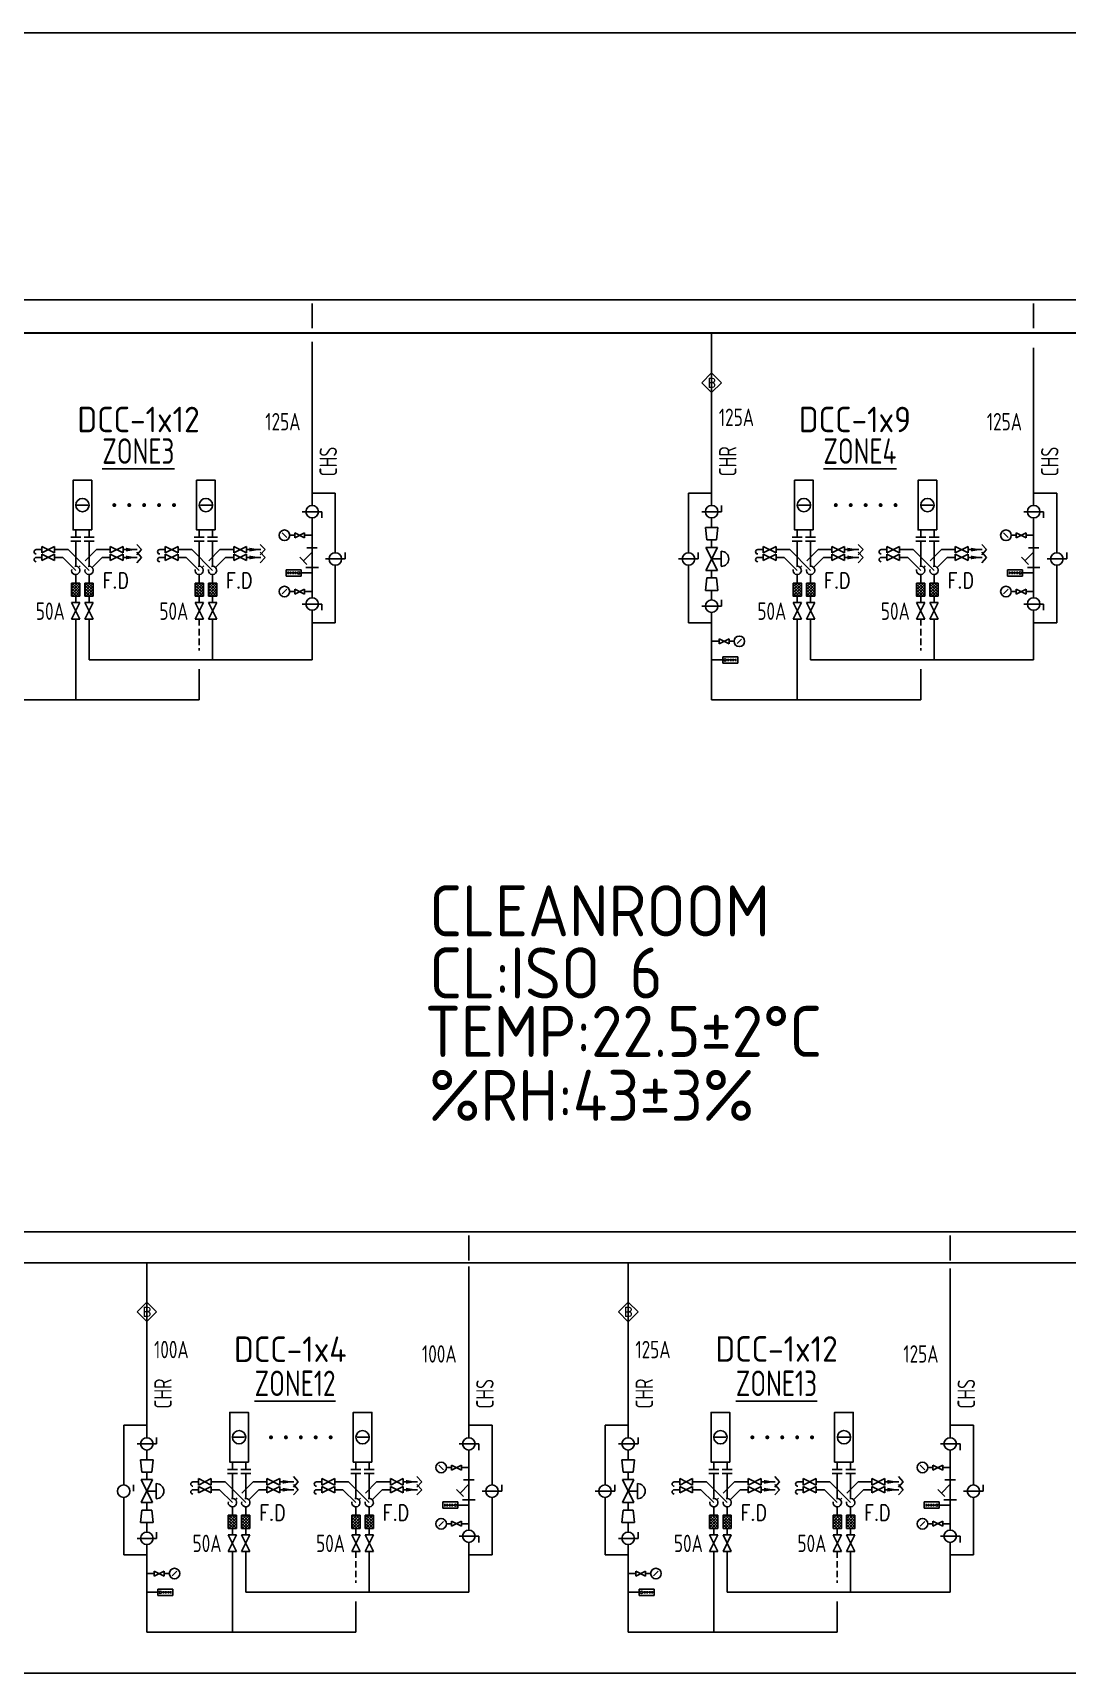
# Model space of a CAD drawing. Header units: millimetres. Extents: x 4929 to 7191, y -208 to 1486.
# Drawn here: x 5587.8 to 5790.6, y 1163.8 to 1485.6 of the extents above; entities that cross this region are included whole.
import ezdxf
from ezdxf.enums import TextEntityAlignment as Align

# ---------------------------------------------------------------- set-up
doc = ezdxf.new("R2010")
doc.units = ezdxf.units.MM
doc.linetypes.add('HIDDEN', pattern=[9.525, 6.35, -3.175])
doc.linetypes.add('HIDDEN2', pattern=[0.1875, 0.125, -0.0625])
for name, color, linetype in [('0-CHR-中溫', 30, 'Continuous'), ('0-CHS-中溫', 3, 'Continuous'), ('A-DETL-01', 1, 'Continuous'), ('M-CEQPM-TEXT', 3, 'Continuous'), ('M-CPIPE-TEXT', 3, 'Continuous'), ('M-CPIPE-VAVE', 2, 'Continuous'), ('M-CWTR-PIPE', 130, 'Continuous'), ('M-EQPM-TXT', 4, 'Continuous'), ('M-HVAC-CMAH', 3, 'Continuous'), ('M-PIPE-CHWR20', 110, 'Continuous'), ('U-PCW-VALVE', 2, 'Continuous')]:
    doc.layers.add(name, color=color, linetype=linetype)
doc.styles.add('AA-TXT', font='isocp.shx', dxfattribs={"bigfont": 'chineset.shx'})
doc.styles.add('STDTEXT', font='simplex.shx', dxfattribs={"bigfont": 'china.shx'})

# ---------------------------------------------------------------- blocks, each defined once
blk = doc.blocks.new('DIM3')
blk.add_solid([(40, -6.7), (40, 6.7), (0, 0)])
blk = doc.blocks.new('DCC PIPE')
at = {"layer": 'U-PCW-VALVE'}
h = blk.add_hatch(dxfattribs=at)
h.set_pattern_fill('ANSI37', color=256, scale=2.66144, angle=90, style=0)
h.set_pattern_definition([(135, (188.80367, -130.49455), (-0.2352403, -0.2352403), []), (225, (188.80367, -130.49455), (0.2352403, -0.2352403), [])])
h.paths.add_polyline_path([(-0.67, 3.67), (-0.67, 5.8), (0.67, 5.8), (0.67, 3.67)])
h = blk.add_hatch(dxfattribs=at)
h.set_pattern_fill('ANSI37', color=256, scale=2.66144, angle=90, style=0)
h.set_pattern_definition([(135, (190.9487, -130.49455), (-0.2352403, -0.2352403), []), (225, (190.9487, -130.49455), (0.2352403, -0.2352403), [])])
h.paths.add_polyline_path([(1.48, 3.67), (1.48, 5.8), (2.81, 5.8), (2.81, 3.67)])
h = blk.add_hatch(dxfattribs=at)
h.set_pattern_fill('ANSI37', color=256, scale=2.66144, angle=90, style=0)
h.set_pattern_definition([(135, (208.65864, -130.49455), (-0.2352403, -0.2352403), []), (225, (208.65864, -130.49455), (0.2352403, -0.2352403), [])])
h.paths.add_polyline_path([(19.19, 3.67), (19.19, 5.8), (20.52, 5.8), (20.52, 3.67)])
h = blk.add_hatch(dxfattribs=at)
h.set_pattern_fill('ANSI37', color=256, scale=2.66144, angle=90, style=0)
h.set_pattern_definition([(135, (210.80367, -130.49455), (-0.2352403, -0.2352403), []), (225, (210.80367, -130.49455), (0.2352403, -0.2352403), [])])
h.paths.add_polyline_path([(21.33, 3.67), (21.33, 5.8), (22.67, 5.8), (22.67, 3.67)])
at = {"layer": '0-CHR-中溫', "ltscale": 1000}
for p, q in [((0, 12.53), (0, 8.51)), ((19.85, 12.53), (19.85, 8.51)), ((0, 7.18), (0, 5.8)), ((19.85, 7.18), (19.85, 5.8)), ((0, 3.67), (0, 2.67)), ((19.85, 3.67), (19.85, 2.67))]:
    blk.add_line(p, q, dxfattribs=at)
for centre in [(0, 7.84), (19.85, 7.84)]:
    blk.add_arc(centre, 0.667, 167.3219, 102.6781, dxfattribs=at)
at = {"layer": '0-CHS-中溫', "ltscale": 1000}
for p, q in [((2.15, 12.53), (2.15, 8.51)), ((22, 12.53), (22, 8.51)), ((2.15, 7.18), (2.15, 5.8)), ((22, 7.18), (22, 5.8)), ((2.15, 3.67), (2.15, 2.67)), ((22, 3.67), (22, 2.67))]:
    blk.add_line(p, q, dxfattribs=at)
for centre in [(2.15, 7.84), (22, 7.84)]:
    blk.add_arc(centre, 0.667, 167.3219, 102.6781, dxfattribs=at)
at = {"layer": 'M-CPIPE-VAVE'}
for p, q in [((-5.47, 11.18), (-6.35, 11.18)), ((-3.4, 11.7), (-5.47, 10.66)), ((-5.47, 11.7), (-3.4, 10.66)), ((-5.47, 11.7), (-5.47, 10.66)), ((-3.4, 10.66), (-3.4, 11.7)), ((-1.19, 11.18), (-3.4, 11.18)), ((2.15, 7.84), (-1.19, 11.18)), ((1.53, 9.37), (3.34, 11.18)), ((3.34, 11.18), (5.55, 11.18)), ((5.55, 10.66), (5.55, 11.7)), ((7.62, 11.7), (5.55, 10.66)), ((5.55, 11.7), (7.62, 10.66)), ((7.62, 11.7), (7.62, 10.66)), ((9.89, 11.18), (7.62, 11.18)), ((9.81, 12.03), (10.58, 11.18)), ((9.81, 10.33), (10.58, 11.18)), ((9.81, 10.77), (10.58, 9.92)), ((14.38, 11.18), (13.5, 11.18)), ((16.45, 11.7), (14.38, 10.66)), ((14.38, 11.7), (16.45, 10.66)), ((14.38, 11.7), (14.38, 10.66)), ((16.45, 10.66), (16.45, 11.7)), ((18.66, 11.18), (16.45, 11.18)), ((22, 7.84), (18.66, 11.18)), ((21.38, 9.37), (23.19, 11.18)), ((23.19, 11.18), (25.4, 11.18)), ((25.4, 10.66), (25.4, 11.7)), ((27.47, 11.7), (25.4, 10.66)), ((25.4, 11.7), (27.47, 10.66)), ((27.47, 11.7), (27.47, 10.66)), ((29.74, 11.18), (27.47, 11.18)), ((29.67, 12.03), (30.44, 11.18)), ((29.67, 10.33), (30.44, 11.18)), ((29.67, 10.77), (30.44, 9.92)), ((-5.47, 9.92), (-6.35, 9.92)), ((-3.4, 10.44), (-5.47, 9.41)), ((-5.47, 10.44), (-3.4, 9.41)), ((-5.47, 10.44), (-5.47, 9.41)), ((-3.4, 9.41), (-3.4, 10.44)), ((-2.08, 9.92), (-3.4, 9.92)), ((0, 7.84), (-2.08, 9.92)), ((0.47, 8.31), (0.74, 8.58)), ((2.62, 8.31), (4.23, 9.92)), ((4.23, 9.92), (5.55, 9.92)), ((5.55, 9.41), (5.55, 10.44)), ((7.62, 10.44), (5.55, 9.41)), ((5.55, 10.44), (7.62, 9.41)), ((7.62, 10.44), (7.62, 9.41)), ((9.89, 9.92), (7.62, 9.92)), ((9.81, 9.07), (10.58, 9.92)), ((14.38, 9.92), (13.5, 9.92)), ((16.45, 10.44), (14.38, 9.41)), ((14.38, 10.44), (16.45, 9.41)), ((14.38, 10.44), (14.38, 9.41)), ((16.45, 9.41), (16.45, 10.44)), ((17.77, 9.92), (16.45, 9.92)), ((19.85, 7.84), (17.77, 9.92)), ((20.33, 8.31), (20.59, 8.58)), ((22.47, 8.31), (24.08, 9.92)), ((24.08, 9.92), (25.4, 9.92)), ((25.4, 9.41), (25.4, 10.44)), ((27.47, 10.44), (25.4, 9.41)), ((25.4, 10.44), (27.47, 9.41)), ((27.47, 10.44), (27.47, 9.41)), ((29.74, 9.92), (27.47, 9.92)), ((29.67, 9.07), (30.44, 9.92))]:
    blk.add_line(p, q, dxfattribs=at)
for centre in [(-6.35, 10.83), (13.5, 10.83), (-6.35, 9.57), (13.5, 9.57)]:
    blk.add_arc(centre, 0.35, 90, 270, dxfattribs=at)
at = {"layer": 'M-CWTR-PIPE'}
for p, q in [((0.18, 18.35), (1.96, 18.35)), ((20.04, 18.35), (21.82, 18.35)), ((0, 14.35), (0, 13.17)), ((2.15, 14.35), (2.15, 13.17)), ((19.85, 14.35), (19.85, 13.17)), ((22, 14.35), (22, 13.17)), ((-0.8, 13.17), (0.8, 13.17)), ((2.95, 13.17), (1.35, 13.17)), ((19.05, 13.17), (20.65, 13.17)), ((22.8, 13.17), (21.2, 13.17))]:
    blk.add_line(p, q, dxfattribs=at)
for points in [[(2.57, 14.35), (2.57, 22.35), (-0.43, 22.35), (-0.43, 14.35)], [(22.43, 14.35), (22.43, 22.35), (19.43, 22.35), (19.43, 14.35)]]:
    blk.add_lwpolyline(points, close=True, dxfattribs=at)
for centre in [(1.07, 18.35), (20.93, 18.35)]:
    blk.add_circle(centre, 1.07, dxfattribs=at)
at = {"layer": 'M-HVAC-CMAH', "const_width": 0.32}
for points in [[(6.36, 18.34, 1), (6.04, 18.34, 1)], [(8.76, 18.34, 1), (8.44, 18.34, 1)], [(11.16, 18.34, 1), (10.84, 18.34, 1)], [(13.56, 18.34, 1), (13.24, 18.34, 1)], [(15.96, 18.34, 1), (15.64, 18.34, 1)]]:
    blk.add_lwpolyline(points, format="xyb", close=True, dxfattribs=at)
at = {"layer": 'U-PCW-VALVE'}
for p, q in [((-0.8, 12.53), (0.8, 12.53)), ((2.95, 12.53), (1.35, 12.53)), ((19.05, 12.53), (20.65, 12.53)), ((22.8, 12.53), (21.2, 12.53)), ((-0.67, 5.8), (0.67, 5.8)), ((-0.67, 3.67), (-0.67, 5.8)), ((0.67, 5.8), (0.67, 3.67)), ((1.48, 5.8), (2.81, 5.8)), ((1.48, 3.67), (1.48, 5.8)), ((2.81, 5.8), (2.81, 3.67)), ((19.19, 5.8), (20.52, 5.8)), ((19.19, 3.67), (19.19, 5.8)), ((20.52, 5.8), (20.52, 3.67)), ((21.33, 5.8), (22.67, 5.8)), ((21.33, 3.67), (21.33, 5.8)), ((22.67, 5.8), (22.67, 3.67)), ((0.67, 3.67), (-0.67, 3.67)), ((0.67, 2.67), (-0.67, 2.67)), ((-0.67, 0), (0.67, 2.67)), ((-0.67, 2.67), (0.67, 0)), ((2.81, 3.67), (1.48, 3.67)), ((1.48, 2.67), (2.81, 2.67)), ((2.81, 2.67), (1.48, 0)), ((2.81, 0), (1.48, 2.67)), ((20.52, 3.67), (19.19, 3.67)), ((20.52, 2.67), (19.19, 2.67)), ((19.19, 2.67), (20.52, 0)), ((19.19, 0), (20.52, 2.67)), ((22.67, 3.67), (21.33, 3.67)), ((21.33, 2.67), (22.67, 2.67)), ((22.67, 0), (21.33, 2.67)), ((22.67, 2.67), (21.33, 0)), ((-0.67, 0), (0.67, 0)), ((2.81, 0), (1.48, 0)), ((19.19, 0), (20.52, 0)), ((22.67, 0), (21.33, 0))]:
    blk.add_line(p, q, dxfattribs=at)
at = {"layer": 'M-CPIPE-VAVE', "linetype": 'HIDDEN2', "xscale": -0.04545454545450411, "yscale": 0.04545454545450411, "zscale": 0.045454545454545}
for p in [(9.89, 11.18), (29.74, 11.18), (9.89, 9.92), (29.74, 9.92)]:
    blk.add_blockref('DIM3', p, dxfattribs=at)

msp = doc.modelspace()

# ---------------------------------------------------------------- linework, layer by layer
at = {"layer": '0-CHR-中溫', "ltscale": 1000}
for p, q in [((5183.71, 1426.68), (6147.72, 1426.69)), ((5254.02, 1426.68), (6147.73, 1426.68)), ((5720.91, 1392.83), (5720.91, 1426.61)), ((5716.36, 1395.3), (5716.36, 1383.59)), ((5720.91, 1395.3), (5716.36, 1395.3)), ((5720.91, 1390.42), (5720.91, 1388.54)), ((5720.91, 1386.1), (5720.91, 1384.63)), ((5716.36, 1381.15), (5716.36, 1369.87)), ((5720.91, 1378.65), (5720.91, 1380.12)), ((5720.91, 1376.21), (5720.91, 1374.33)), ((5720.91, 1371.89), (5720.91, 1354.74)), ((5596.22, 1370.56), (5596.22, 1354.74)), ((5720.91, 1369.87), (5716.36, 1369.87)), ((5737.69, 1370.56), (5737.69, 1354.74)), ((5620.43, 1360.72), (5620.43, 1354.74)), ((5761.9, 1360.72), (5761.9, 1354.74)), ((5579.44, 1354.74), (5596.22, 1354.74)), ((5620.43, 1354.74), (5596.22, 1354.74)), ((5720.91, 1354.74), (5737.69, 1354.74)), ((5761.9, 1354.74), (5737.69, 1354.74)), ((5086.07, 1244.34), (6071.34, 1244.33)), ((5610.16, 1209.99), (5610.16, 1244.4)), ((5704.54, 1209.99), (5704.54, 1244.39)), ((5605.62, 1212.46), (5605.62, 1200.75)), ((5610.16, 1212.46), (5605.62, 1212.46)), ((5700, 1212.46), (5700, 1200.75)), ((5704.54, 1212.46), (5700, 1212.46)), ((5610.16, 1207.58), (5610.16, 1205.7)), ((5704.54, 1207.58), (5704.54, 1205.7)), ((5610.16, 1203.26), (5610.16, 1201.79)), ((5704.54, 1203.26), (5704.54, 1201.79)), ((5605.62, 1198.31), (5605.62, 1187.03)), ((5610.16, 1195.81), (5610.16, 1197.28)), ((5700, 1198.31), (5700, 1187.03)), ((5704.54, 1195.81), (5704.54, 1197.28)), ((5610.16, 1193.37), (5610.16, 1191.49)), ((5704.54, 1193.37), (5704.54, 1191.49)), ((5610.16, 1189.05), (5610.16, 1171.9)), ((5626.94, 1187.72), (5626.94, 1171.9)), ((5704.54, 1189.05), (5704.54, 1171.9)), ((5721.33, 1187.72), (5721.33, 1171.9)), ((5610.16, 1187.03), (5605.62, 1187.03)), ((5704.54, 1187.03), (5700, 1187.03)), ((5651.16, 1177.88), (5651.16, 1171.9)), ((5745.54, 1177.88), (5745.54, 1171.9)), ((5610.16, 1171.9), (5626.94, 1171.9)), ((5651.16, 1171.9), (5626.94, 1171.9)), ((5704.54, 1171.9), (5721.33, 1171.9)), ((5745.54, 1171.9), (5721.33, 1171.9))]:
    msp.add_line(p, q, dxfattribs=at)
at = {"layer": '0-CHR-中溫'}
for p, q in [((5718.98, 1416.91), (5720.91, 1418.84)), ((5720.91, 1418.84), (5722.83, 1416.91)), ((5718.98, 1416.91), (5720.91, 1414.99)), ((5722.83, 1416.91), (5720.91, 1414.99)), ((5608.24, 1234.7), (5610.16, 1236.63)), ((5610.16, 1236.63), (5612.09, 1234.7)), ((5702.62, 1234.69), (5704.54, 1236.62)), ((5704.54, 1236.62), (5706.47, 1234.69)), ((5608.24, 1234.7), (5610.16, 1232.78)), ((5612.09, 1234.7), (5610.16, 1232.78)), ((5702.62, 1234.69), (5704.54, 1232.77)), ((5706.47, 1234.69), (5704.54, 1232.77))]:
    msp.add_line(p, q, dxfattribs=at)
at = {"layer": '0-CHS-中溫', "ltscale": 1000}
for p, q in [((5174.11, 1433.22), (6210.85, 1433.22)), ((5642.57, 1432.5), (5642.57, 1427.62)), ((5784.04, 1432.5), (5784.04, 1427.62)), ((5642.57, 1392.86), (5642.57, 1424.94)), ((5784.04, 1392.86), (5784.04, 1423.76)), ((5642.57, 1395.3), (5647.12, 1395.3)), ((5647.12, 1383.59), (5647.12, 1395.3)), ((5784.04, 1395.3), (5788.59, 1395.3)), ((5788.59, 1383.59), (5788.59, 1395.3)), ((5642.57, 1374.75), (5642.57, 1390.42)), ((5784.04, 1374.75), (5784.04, 1390.42)), ((5647.12, 1369.87), (5647.12, 1381.15)), ((5788.59, 1369.87), (5788.59, 1381.15)), ((5642.57, 1362.55), (5642.57, 1372.31)), ((5784.04, 1362.55), (5784.04, 1372.31)), ((5598.83, 1370.56), (5598.83, 1362.55)), ((5623.05, 1370.56), (5623.05, 1362.55)), ((5642.57, 1369.87), (5647.12, 1369.87)), ((5740.3, 1370.56), (5740.3, 1362.55)), ((5764.52, 1370.56), (5764.52, 1362.55)), ((5784.04, 1369.87), (5788.59, 1369.87)), ((5623.05, 1362.55), (5598.83, 1362.55)), ((5623.05, 1362.55), (5642.57, 1362.55)), ((5764.52, 1362.55), (5740.3, 1362.55)), ((5764.52, 1362.55), (5784.04, 1362.55)), ((5086.07, 1250.38), (6134.47, 1250.38)), ((5673.3, 1249.66), (5673.3, 1244.78)), ((5767.68, 1249.66), (5767.68, 1244.78)), ((5673.3, 1210.02), (5673.3, 1243.58)), ((5767.68, 1210.02), (5767.68, 1243.22)), ((5673.3, 1212.46), (5677.85, 1212.46)), ((5677.85, 1200.75), (5677.85, 1212.46)), ((5767.68, 1212.46), (5772.23, 1212.46)), ((5772.23, 1200.75), (5772.23, 1212.46)), ((5673.3, 1191.91), (5673.3, 1207.58)), ((5767.68, 1191.91), (5767.68, 1207.58)), ((5677.85, 1187.03), (5677.85, 1198.31)), ((5772.23, 1187.03), (5772.23, 1198.31)), ((5629.56, 1187.72), (5629.56, 1179.71)), ((5653.78, 1187.72), (5653.78, 1179.71)), ((5673.3, 1179.71), (5673.3, 1189.47)), ((5723.94, 1187.72), (5723.94, 1179.71)), ((5748.16, 1187.72), (5748.16, 1179.71)), ((5767.68, 1179.71), (5767.68, 1189.47)), ((5673.3, 1187.03), (5677.85, 1187.03)), ((5767.68, 1187.03), (5772.23, 1187.03)), ((5653.78, 1179.71), (5629.56, 1179.71)), ((5653.78, 1179.71), (5673.3, 1179.71)), ((5748.16, 1179.71), (5723.94, 1179.71)), ((5748.16, 1179.71), (5767.68, 1179.71))]:
    msp.add_line(p, q, dxfattribs=at)
at = {"layer": 'A-DETL-01', "linetype": 'Continuous'}
for p, q in [((5156.87, 1485.56), (6524.08, 1485.56)), ((6522.78, 1163.83), (5156.26, 1163.83))]:
    msp.add_line(p, q, dxfattribs=at)
at = {"layer": 'M-PIPE-CHWR20', "ltscale": 0.1}
for p, q in [((5719.93, 1386.1), (5719.68, 1388.54)), ((5719.68, 1388.54), (5722.13, 1388.54)), ((5721.88, 1386.1), (5722.13, 1388.54)), ((5721.88, 1386.1), (5719.93, 1386.1)), ((5719.93, 1378.65), (5719.68, 1376.21)), ((5721.88, 1378.65), (5719.93, 1378.65)), ((5721.88, 1378.65), (5722.13, 1376.21)), ((5719.68, 1376.21), (5722.13, 1376.21)), ((5609.19, 1203.26), (5608.94, 1205.7)), ((5608.94, 1205.7), (5611.38, 1205.7)), ((5611.14, 1203.26), (5611.38, 1205.7)), ((5703.57, 1203.26), (5703.32, 1205.7)), ((5703.32, 1205.7), (5705.77, 1205.7)), ((5705.52, 1203.26), (5705.77, 1205.7)), ((5611.14, 1203.26), (5609.19, 1203.26)), ((5705.52, 1203.26), (5703.57, 1203.26)), ((5609.19, 1195.81), (5608.94, 1193.37)), ((5611.14, 1195.81), (5609.19, 1195.81)), ((5611.14, 1195.81), (5611.38, 1193.37)), ((5703.57, 1195.81), (5703.32, 1193.37)), ((5705.52, 1195.81), (5703.57, 1195.81)), ((5705.52, 1195.81), (5705.77, 1193.37)), ((5608.94, 1193.37), (5611.38, 1193.37)), ((5703.32, 1193.37), (5705.77, 1193.37))]:
    msp.add_line(p, q, dxfattribs=at)
at = {"layer": 'M-PIPE-CHWR20', "linetype": 'HIDDEN', "ltscale": 0.2}
for p, q in [((5620.43, 1370.56), (5620.43, 1364.38)), ((5761.9, 1370.56), (5761.9, 1364.38)), ((5651.16, 1187.72), (5651.16, 1181.54)), ((5745.54, 1187.72), (5745.54, 1181.54))]:
    msp.add_line(p, q, dxfattribs=at)
at = {"layer": 'U-PCW-VALVE'}
for p, q in [((5640.65, 1391.64), (5644.5, 1391.64)), ((5644.5, 1391.64), (5644.5, 1390.42)), ((5718.98, 1391.64), (5722.83, 1391.64)), ((5722.83, 1391.64), (5722.83, 1392.87)), ((5782.12, 1391.64), (5785.97, 1391.64)), ((5785.97, 1391.64), (5785.97, 1390.42)), ((5637.59, 1386.56), (5636.69, 1387.46)), ((5638.18, 1387.01), (5639.15, 1387.01)), ((5639.15, 1387.5), (5639.15, 1386.52)), ((5641.1, 1386.52), (5639.15, 1387.5)), ((5639.15, 1386.52), (5641.1, 1387.5)), ((5641.1, 1386.52), (5641.1, 1387.5)), ((5641.1, 1387.01), (5642.57, 1387.01)), ((5779.06, 1386.56), (5778.16, 1387.46)), ((5779.65, 1387.01), (5780.62, 1387.01)), ((5780.62, 1387.5), (5780.62, 1386.52)), ((5782.58, 1386.52), (5780.62, 1387.5)), ((5780.62, 1386.52), (5782.58, 1387.5)), ((5782.58, 1386.52), (5782.58, 1387.5)), ((5782.58, 1387.01), (5784.04, 1387.01)), ((5642.57, 1383.72), (5640.85, 1382)), ((5641.55, 1384.57), (5643.59, 1384.57)), ((5649.05, 1382.37), (5649.05, 1383.6)), ((5718.29, 1382.37), (5718.29, 1383.6)), ((5719.78, 1384.63), (5722.04, 1384.63)), ((5719.78, 1380.12), (5722.04, 1384.63)), ((5719.78, 1384.63), (5722.04, 1380.12)), ((5722.76, 1383.87), (5722.76, 1380.92)), ((5784.04, 1383.72), (5782.32, 1382)), ((5783.02, 1384.57), (5785.06, 1384.57)), ((5790.52, 1382.37), (5790.52, 1383.6)), ((5637.46, 1379.02), (5637.46, 1380.25)), ((5637.46, 1379.02), (5637.46, 1380.25)), ((5637.46, 1380.25), (5640.4, 1380.25)), ((5637.46, 1380.25), (5640.4, 1380.25)), ((5640.16, 1382.69), (5641.53, 1381.31)), ((5640.16, 1382.69), (5641.53, 1381.31)), ((5640.4, 1379.02), (5640.4, 1380.25)), ((5640.4, 1379.02), (5640.4, 1380.25)), ((5641.35, 1380.67), (5643.79, 1380.67)), ((5641.55, 1380.67), (5643.59, 1380.67)), ((5645.19, 1382.37), (5649.05, 1382.37)), ((5714.43, 1382.37), (5718.29, 1382.37)), ((5722.76, 1382.37), (5720.91, 1382.37)), ((5778.93, 1379.02), (5778.93, 1380.25)), ((5778.93, 1379.02), (5778.93, 1380.25)), ((5778.93, 1380.25), (5781.87, 1380.25)), ((5778.93, 1380.25), (5781.87, 1380.25)), ((5781.63, 1382.69), (5783.01, 1381.31)), ((5781.63, 1382.69), (5783.01, 1381.31)), ((5781.87, 1379.02), (5781.87, 1380.25)), ((5781.87, 1379.02), (5781.87, 1380.25)), ((5782.82, 1380.67), (5785.26, 1380.67)), ((5783.02, 1380.67), (5785.06, 1380.67)), ((5786.66, 1382.37), (5790.52, 1382.37)), ((5637.46, 1379.02), (5640.4, 1379.02)), ((5637.46, 1379.02), (5640.4, 1379.02)), ((5637.71, 1379.63), (5639.73, 1379.63)), ((5637.71, 1379.63), (5639.73, 1379.63)), ((5637.85, 1379.39), (5637.85, 1379.88)), ((5637.85, 1379.39), (5637.85, 1379.88)), ((5638.34, 1379.39), (5638.34, 1379.88)), ((5638.34, 1379.39), (5638.34, 1379.88)), ((5638.83, 1379.39), (5638.83, 1379.88)), ((5638.83, 1379.39), (5638.83, 1379.88)), ((5639.32, 1379.39), (5639.32, 1379.88)), ((5639.32, 1379.39), (5639.32, 1379.88)), ((5640.4, 1379.63), (5642.57, 1379.63)), ((5640.4, 1379.63), (5642.57, 1379.63)), ((5722.04, 1380.12), (5719.78, 1380.12)), ((5778.93, 1379.02), (5781.87, 1379.02)), ((5778.93, 1379.02), (5781.87, 1379.02)), ((5779.18, 1379.63), (5781.2, 1379.63)), ((5779.18, 1379.63), (5781.2, 1379.63)), ((5779.32, 1379.39), (5779.32, 1379.88)), ((5779.32, 1379.39), (5779.32, 1379.88)), ((5779.81, 1379.39), (5779.81, 1379.88)), ((5779.81, 1379.39), (5779.81, 1379.88)), ((5780.3, 1379.39), (5780.3, 1379.88)), ((5780.3, 1379.39), (5780.3, 1379.88)), ((5780.79, 1379.39), (5780.79, 1379.88)), ((5780.79, 1379.39), (5780.79, 1379.88)), ((5781.87, 1379.63), (5784.04, 1379.63)), ((5781.87, 1379.63), (5784.04, 1379.63)), ((5637.59, 1376.42), (5636.69, 1375.52)), ((5638.18, 1375.97), (5639.15, 1375.97)), ((5639.15, 1375.49), (5639.15, 1376.46)), ((5641.1, 1376.46), (5639.15, 1375.49)), ((5639.15, 1376.46), (5641.1, 1375.49)), ((5641.1, 1376.46), (5641.1, 1375.49)), ((5641.1, 1375.97), (5642.57, 1375.97)), ((5722.83, 1373.11), (5722.83, 1374.33)), ((5779.06, 1376.42), (5778.16, 1375.52)), ((5779.65, 1375.97), (5780.62, 1375.97)), ((5780.62, 1375.49), (5780.62, 1376.46)), ((5782.58, 1376.46), (5780.62, 1375.49)), ((5780.62, 1376.46), (5782.58, 1375.49)), ((5782.58, 1376.46), (5782.58, 1375.49)), ((5782.58, 1375.97), (5784.04, 1375.97)), ((5640.65, 1373.53), (5644.5, 1373.53)), ((5644.5, 1373.53), (5644.5, 1372.3)), ((5718.98, 1373.11), (5722.83, 1373.11)), ((5782.12, 1373.53), (5785.97, 1373.53)), ((5785.97, 1373.53), (5785.97, 1372.3)), ((5722.37, 1366.21), (5720.91, 1366.21)), ((5722.37, 1365.72), (5722.37, 1366.7)), ((5722.37, 1365.72), (5724.33, 1366.7)), ((5724.33, 1365.72), (5722.37, 1366.7)), ((5724.33, 1366.7), (5724.33, 1365.72)), ((5725.3, 1366.21), (5724.33, 1366.21)), ((5725.89, 1365.76), (5726.79, 1366.66)), ((5723.08, 1362.55), (5720.91, 1362.55)), ((5723.08, 1362.55), (5720.91, 1362.55)), ((5723.08, 1363.16), (5723.08, 1361.94)), ((5723.08, 1363.16), (5723.08, 1361.94)), ((5726.02, 1363.16), (5723.08, 1363.16)), ((5726.02, 1363.16), (5723.08, 1363.16)), ((5726.02, 1361.94), (5723.08, 1361.94)), ((5726.02, 1361.94), (5723.08, 1361.94)), ((5725.77, 1362.55), (5723.75, 1362.55)), ((5725.77, 1362.55), (5723.75, 1362.55)), ((5724.16, 1362.79), (5724.16, 1362.3)), ((5724.16, 1362.79), (5724.16, 1362.3)), ((5724.65, 1362.79), (5724.65, 1362.3)), ((5724.65, 1362.79), (5724.65, 1362.3)), ((5725.14, 1362.79), (5725.14, 1362.3)), ((5725.14, 1362.79), (5725.14, 1362.3)), ((5725.63, 1362.79), (5725.63, 1362.3)), ((5725.63, 1362.79), (5725.63, 1362.3)), ((5726.02, 1363.16), (5726.02, 1361.94)), ((5726.02, 1363.16), (5726.02, 1361.94)), ((5612.09, 1208.8), (5612.09, 1210.03)), ((5706.47, 1208.8), (5706.47, 1210.03)), ((5608.24, 1208.8), (5612.09, 1208.8)), ((5671.37, 1208.8), (5675.23, 1208.8)), ((5675.23, 1208.8), (5675.23, 1207.58)), ((5702.62, 1208.8), (5706.47, 1208.8)), ((5765.75, 1208.8), (5769.61, 1208.8)), ((5769.61, 1208.8), (5769.61, 1207.58)), ((5668.31, 1203.72), (5667.42, 1204.62)), ((5668.9, 1204.17), (5669.88, 1204.17)), ((5669.88, 1204.66), (5669.88, 1203.68)), ((5671.83, 1203.68), (5669.88, 1204.66)), ((5669.88, 1203.68), (5671.83, 1204.66)), ((5671.83, 1203.68), (5671.83, 1204.66)), ((5671.83, 1204.17), (5673.3, 1204.17)), ((5762.69, 1203.72), (5761.8, 1204.62)), ((5763.28, 1204.17), (5764.26, 1204.17)), ((5764.26, 1204.66), (5764.26, 1203.68)), ((5766.21, 1203.68), (5764.26, 1204.66)), ((5764.26, 1203.68), (5766.21, 1204.66)), ((5766.21, 1203.68), (5766.21, 1204.66)), ((5766.21, 1204.17), (5767.68, 1204.17)), ((5607.54, 1199.53), (5607.54, 1200.76)), ((5609.03, 1201.79), (5611.29, 1201.79)), ((5609.03, 1197.28), (5611.29, 1201.79)), ((5609.03, 1201.79), (5611.29, 1197.28)), ((5612.01, 1201.03), (5612.01, 1198.08)), ((5673.3, 1200.89), (5671.57, 1199.16)), ((5672.28, 1201.73), (5674.32, 1201.73)), ((5679.77, 1199.53), (5679.77, 1200.76)), ((5701.92, 1199.53), (5701.92, 1200.76)), ((5703.41, 1201.79), (5705.67, 1201.79)), ((5703.41, 1197.28), (5705.67, 1201.79)), ((5703.41, 1201.79), (5705.67, 1197.28)), ((5706.39, 1201.03), (5706.39, 1198.08)), ((5767.68, 1200.89), (5765.95, 1199.16)), ((5766.66, 1201.73), (5768.7, 1201.73)), ((5774.15, 1199.53), (5774.15, 1200.76)), ((5611.29, 1197.28), (5609.03, 1197.28)), ((5612.01, 1199.53), (5610.16, 1199.53)), ((5668.18, 1196.18), (5668.18, 1197.41)), ((5668.18, 1196.18), (5668.18, 1197.41)), ((5668.18, 1197.41), (5671.12, 1197.41)), ((5668.18, 1197.41), (5671.12, 1197.41)), ((5668.58, 1196.55), (5668.58, 1197.04)), ((5668.58, 1196.55), (5668.58, 1197.04)), ((5669.07, 1196.55), (5669.07, 1197.04)), ((5669.07, 1196.55), (5669.07, 1197.04)), ((5669.56, 1196.55), (5669.56, 1197.04)), ((5669.56, 1196.55), (5669.56, 1197.04)), ((5670.05, 1196.55), (5670.05, 1197.04)), ((5670.05, 1196.55), (5670.05, 1197.04)), ((5670.88, 1199.85), (5672.26, 1198.47)), ((5670.88, 1199.85), (5672.26, 1198.47)), ((5671.12, 1196.18), (5671.12, 1197.41)), ((5671.12, 1196.18), (5671.12, 1197.41)), ((5672.08, 1197.83), (5674.52, 1197.83)), ((5672.28, 1197.83), (5674.32, 1197.83)), ((5675.92, 1199.53), (5679.77, 1199.53)), ((5698.07, 1199.53), (5701.92, 1199.53)), ((5705.67, 1197.28), (5703.41, 1197.28)), ((5706.39, 1199.53), (5704.54, 1199.53)), ((5762.56, 1196.18), (5762.56, 1197.41)), ((5762.56, 1196.18), (5762.56, 1197.41)), ((5762.56, 1197.41), (5765.5, 1197.41)), ((5762.56, 1197.41), (5765.5, 1197.41)), ((5762.96, 1196.55), (5762.96, 1197.04)), ((5762.96, 1196.55), (5762.96, 1197.04)), ((5763.45, 1196.55), (5763.45, 1197.04)), ((5763.45, 1196.55), (5763.45, 1197.04)), ((5763.94, 1196.55), (5763.94, 1197.04)), ((5763.94, 1196.55), (5763.94, 1197.04)), ((5764.43, 1196.55), (5764.43, 1197.04)), ((5764.43, 1196.55), (5764.43, 1197.04)), ((5765.26, 1199.85), (5766.64, 1198.47)), ((5765.26, 1199.85), (5766.64, 1198.47)), ((5765.5, 1196.18), (5765.5, 1197.41)), ((5765.5, 1196.18), (5765.5, 1197.41)), ((5766.46, 1197.83), (5768.9, 1197.83)), ((5766.66, 1197.83), (5768.7, 1197.83)), ((5770.3, 1199.53), (5774.15, 1199.53)), ((5668.18, 1196.18), (5671.12, 1196.18)), ((5668.18, 1196.18), (5671.12, 1196.18)), ((5668.44, 1196.79), (5670.46, 1196.79)), ((5668.44, 1196.79), (5670.46, 1196.79)), ((5669.88, 1192.65), (5669.88, 1193.62)), ((5671.83, 1193.62), (5669.88, 1192.65)), ((5669.88, 1193.62), (5671.83, 1192.65)), ((5671.12, 1196.79), (5673.3, 1196.79)), ((5671.12, 1196.79), (5673.3, 1196.79)), ((5671.83, 1193.62), (5671.83, 1192.65)), ((5762.56, 1196.18), (5765.5, 1196.18)), ((5762.56, 1196.18), (5765.5, 1196.18)), ((5762.82, 1196.79), (5764.84, 1196.79)), ((5762.82, 1196.79), (5764.84, 1196.79)), ((5764.26, 1192.65), (5764.26, 1193.62)), ((5766.21, 1193.62), (5764.26, 1192.65)), ((5764.26, 1193.62), (5766.21, 1192.65)), ((5765.5, 1196.79), (5767.68, 1196.79)), ((5765.5, 1196.79), (5767.68, 1196.79)), ((5766.21, 1193.62), (5766.21, 1192.65)), ((5612.09, 1190.27), (5612.09, 1191.49)), ((5668.31, 1193.58), (5667.42, 1192.68)), ((5668.9, 1193.13), (5669.88, 1193.13)), ((5671.37, 1190.69), (5675.23, 1190.69)), ((5671.83, 1193.13), (5673.3, 1193.13)), ((5675.23, 1190.69), (5675.23, 1189.46)), ((5706.47, 1190.27), (5706.47, 1191.49)), ((5762.69, 1193.58), (5761.8, 1192.68)), ((5763.28, 1193.13), (5764.26, 1193.13)), ((5765.75, 1190.69), (5769.61, 1190.69)), ((5766.21, 1193.13), (5767.68, 1193.13)), ((5769.61, 1190.69), (5769.61, 1189.46)), ((5608.24, 1190.27), (5612.09, 1190.27)), ((5702.62, 1190.27), (5706.47, 1190.27)), ((5611.63, 1183.37), (5610.16, 1183.37)), ((5611.63, 1182.88), (5611.63, 1183.86)), ((5611.63, 1182.88), (5613.58, 1183.86)), ((5613.58, 1182.88), (5611.63, 1183.86)), ((5613.58, 1183.86), (5613.58, 1182.88)), ((5614.56, 1183.37), (5613.58, 1183.37)), ((5615.15, 1182.92), (5616.05, 1183.82)), ((5706.01, 1183.37), (5704.54, 1183.37)), ((5706.01, 1182.88), (5706.01, 1183.86)), ((5706.01, 1182.88), (5707.96, 1183.86)), ((5707.96, 1182.88), (5706.01, 1183.86)), ((5707.96, 1183.86), (5707.96, 1182.88)), ((5708.94, 1183.37), (5707.96, 1183.37)), ((5709.53, 1182.92), (5710.43, 1183.82)), ((5612.34, 1179.71), (5610.16, 1179.71)), ((5612.34, 1179.71), (5610.16, 1179.71)), ((5612.34, 1180.32), (5612.34, 1179.1)), ((5612.34, 1180.32), (5612.34, 1179.1)), ((5615.28, 1180.32), (5612.34, 1180.32)), ((5615.28, 1180.32), (5612.34, 1180.32)), ((5615.28, 1179.1), (5612.34, 1179.1)), ((5615.28, 1179.1), (5612.34, 1179.1)), ((5615.03, 1179.71), (5613, 1179.71)), ((5615.03, 1179.71), (5613, 1179.71)), ((5613.41, 1179.95), (5613.41, 1179.46)), ((5613.41, 1179.95), (5613.41, 1179.46)), ((5613.9, 1179.95), (5613.9, 1179.46)), ((5613.9, 1179.95), (5613.9, 1179.46)), ((5614.39, 1179.95), (5614.39, 1179.46)), ((5614.39, 1179.95), (5614.39, 1179.46)), ((5614.88, 1179.95), (5614.88, 1179.46)), ((5614.88, 1179.95), (5614.88, 1179.46)), ((5615.28, 1180.32), (5615.28, 1179.1)), ((5615.28, 1180.32), (5615.28, 1179.1)), ((5706.72, 1179.71), (5704.54, 1179.71)), ((5706.72, 1179.71), (5704.54, 1179.71)), ((5706.72, 1180.32), (5706.72, 1179.1)), ((5706.72, 1180.32), (5706.72, 1179.1)), ((5709.66, 1180.32), (5706.72, 1180.32)), ((5709.66, 1180.32), (5706.72, 1180.32)), ((5709.66, 1179.1), (5706.72, 1179.1)), ((5709.66, 1179.1), (5706.72, 1179.1)), ((5709.41, 1179.71), (5707.38, 1179.71)), ((5709.41, 1179.71), (5707.38, 1179.71)), ((5707.79, 1179.95), (5707.79, 1179.46)), ((5707.79, 1179.95), (5707.79, 1179.46)), ((5708.28, 1179.95), (5708.28, 1179.46)), ((5708.28, 1179.95), (5708.28, 1179.46)), ((5708.77, 1179.95), (5708.77, 1179.46)), ((5708.77, 1179.95), (5708.77, 1179.46)), ((5709.26, 1179.95), (5709.26, 1179.46)), ((5709.26, 1179.95), (5709.26, 1179.46)), ((5709.66, 1180.32), (5709.66, 1179.1)), ((5709.66, 1180.32), (5709.66, 1179.1))]:
    msp.add_line(p, q, dxfattribs=at)
for centre, radius in [((5642.57, 1391.64), 1.22), ((5720.91, 1391.64), 1.22), ((5784.04, 1391.64), 1.22), ((5637.14, 1387.01), 1.04), ((5778.61, 1387.01), 1.04), ((5647.12, 1382.37), 1.22), ((5716.36, 1382.37), 1.22), ((5788.59, 1382.37), 1.22), ((5637.14, 1375.97), 1.04), ((5639.95, 1379.63), 0.218), ((5639.95, 1379.63), 0.218), ((5778.61, 1375.97), 1.04), ((5781.42, 1379.63), 0.218), ((5781.42, 1379.63), 0.218), ((5642.57, 1373.53), 1.22), ((5720.91, 1373.11), 1.22), ((5784.04, 1373.53), 1.22), ((5726.34, 1366.21), 1.04), ((5723.53, 1362.55), 0.218), ((5723.53, 1362.55), 0.218), ((5610.16, 1208.8), 1.22), ((5673.3, 1208.8), 1.22), ((5704.54, 1208.8), 1.22), ((5767.68, 1208.8), 1.22), ((5667.87, 1204.17), 1.04), ((5762.25, 1204.17), 1.04), ((5605.62, 1199.53), 1.22), ((5677.85, 1199.53), 1.22), ((5700, 1199.53), 1.22), ((5772.23, 1199.53), 1.22), ((5670.68, 1196.79), 0.218), ((5670.68, 1196.79), 0.218), ((5765.06, 1196.79), 0.218), ((5765.06, 1196.79), 0.218), ((5667.87, 1193.13), 1.04), ((5762.25, 1193.13), 1.04), ((5610.16, 1190.27), 1.22), ((5673.3, 1190.69), 1.22), ((5704.54, 1190.27), 1.22), ((5767.68, 1190.69), 1.22), ((5615.6, 1183.37), 1.04), ((5709.98, 1183.37), 1.04), ((5612.79, 1179.71), 0.218), ((5612.79, 1179.71), 0.218), ((5707.17, 1179.71), 0.218), ((5707.17, 1179.71), 0.218)]:
    msp.add_circle(centre, radius, dxfattribs=at)
for centre in [(5722.76, 1382.38), (5612.01, 1199.54), (5706.39, 1199.54)]:
    msp.add_arc(centre, 1.49, 270, 90, dxfattribs=at)

# ---------------------------------------------------------------- block references
at = {"layer": '0-CHS-中溫', "ltscale": 1000, "xscale": 1.21957353685237, "yscale": 1.21957353685237, "zscale": 1.21957353685237}
for p in [(5596.22, 1370.56), (5737.69, 1370.56), (5626.94, 1187.72), (5721.33, 1187.72)]:
    msp.add_blockref('DCC PIPE', p, dxfattribs=at)

# ---------------------------------------------------------------- texts
at = {"layer": '0-CHR-中溫', "style": 'STDTEXT'}
for p in [(5720.91, 1416.91), (5610.16, 1234.7), (5704.54, 1234.69)]:
    msp.add_text('B', height=1.83, dxfattribs=at).set_placement(p, align=Align.MIDDLE)
at = {"layer": '0-CHR-中溫', "style": 'AA-TXT', "width": 0.8}
for s, p in [('125A', (5722.32, 1408.44)), ('100A', (5611.57, 1225.6)), ('125A', (5705.95, 1225.6))]:
    msp.add_text(s, height=3.415, dxfattribs=at).set_placement(p)
at = {"layer": '0-CHR-中溫', "ltscale": 1000, "style": 'AA-TXT', "width": 0.8}
for p in [(5724.06, 1398.55), (5613.32, 1215.71), (5707.7, 1215.71)]:
    msp.add_text('CHR', height=3.415, rotation=90, dxfattribs=at).set_placement(p, align=Align.MIDDLE_LEFT)
at = {"layer": 'M-CEQPM-TEXT', "style": 'AA-TXT', "width": 0.8}
for s, p in [('%%UZONE3', (5608.5, 1403.53)), ('%%UZONE4', (5749.97, 1403.53)), ('%%UZONE12', (5639.23, 1220.69)), ('%%UZONE13', (5733.61, 1220.69))]:
    msp.add_text(s, height=5, dxfattribs=at).set_placement(p, align=Align.MIDDLE)
at = {"layer": 'M-CEQPM-TEXT', "char_height": 5, "attachment_point": 1, "style": 'AA-TXT'}
for s, insert in [('DCC-1x12', (5596.54, 1412.22)), ('DCC-1x9', (5738.01, 1412.22)), ('DCC-1x4', (5627.26, 1229.87)), ('DCC-1x12', (5721.64, 1229.93))]:
    msp.add_mtext_dynamic_manual_height_columns(s, width=22.7734, gutter_width=12.5, heights=[0], dxfattribs=dict(at, insert=insert))
at = {"layer": 'M-CPIPE-TEXT', "width": 0.8}
for s, height, style, p in [('125A', 3.415, 'AA-TXT', (5633.39, 1407.58)), ('125A', 3.415, 'AA-TXT', (5774.86, 1407.58)), ('F.D', 3.049, 'STDTEXT', (5601.5, 1376.62)), ('F.D', 3.049, 'STDTEXT', (5625.72, 1376.62)), ('F.D', 3.049, 'STDTEXT', (5742.97, 1376.62)), ('F.D', 3.049, 'STDTEXT', (5767.19, 1376.62)), ('50A', 3.415, 'AA-TXT', (5588.4, 1370.42)), ('50A', 3.415, 'AA-TXT', (5612.62, 1370.42)), ('50A', 3.415, 'AA-TXT', (5729.87, 1370.42)), ('50A', 3.415, 'AA-TXT', (5754.09, 1370.42)), ('100A', 3.415, 'AA-TXT', (5664.11, 1224.74)), ('125A', 3.415, 'AA-TXT', (5758.49, 1224.74)), ('F.D', 3.049, 'STDTEXT', (5632.23, 1193.78)), ('F.D', 3.049, 'STDTEXT', (5656.44, 1193.78)), ('F.D', 3.049, 'STDTEXT', (5726.61, 1193.78)), ('F.D', 3.049, 'STDTEXT', (5750.82, 1193.78)), ('50A', 3.415, 'AA-TXT', (5619.13, 1187.58)), ('50A', 3.415, 'AA-TXT', (5643.35, 1187.58)), ('50A', 3.415, 'AA-TXT', (5713.51, 1187.58)), ('50A', 3.415, 'AA-TXT', (5737.73, 1187.58))]:
    msp.add_text(s, height=height, dxfattribs=dict(at, style=style)).set_placement(p)
at = {"layer": 'M-CPIPE-TEXT', "style": 'AA-TXT', "width": 0.8}
for p in [(5645.73, 1398.55), (5787.2, 1398.55), (5676.45, 1215.71), (5770.83, 1215.71)]:
    msp.add_text('CHS', height=3.415, rotation=90, dxfattribs=at).set_placement(p, align=Align.MIDDLE_LEFT)
at = {"layer": 'M-EQPM-TXT', "color": 3, "style": 'AA-TXT'}
for s, p in [('CLEANROOM', (5665.52, 1313.34, 0)), ('CL:ISO 6', (5665.52, 1301.17, 0)), ('TEMP:22.5%%P2%%DC', (5664.67, 1289.7, 0)), ('%%%RH:43%%P3%%%', (5665.52, 1277.16, 0))]:
    msp.add_text(s, height=10, dxfattribs=at).set_placement(p, align=Align.MIDDLE_LEFT)

doc.saveas('drawing.dxf')
